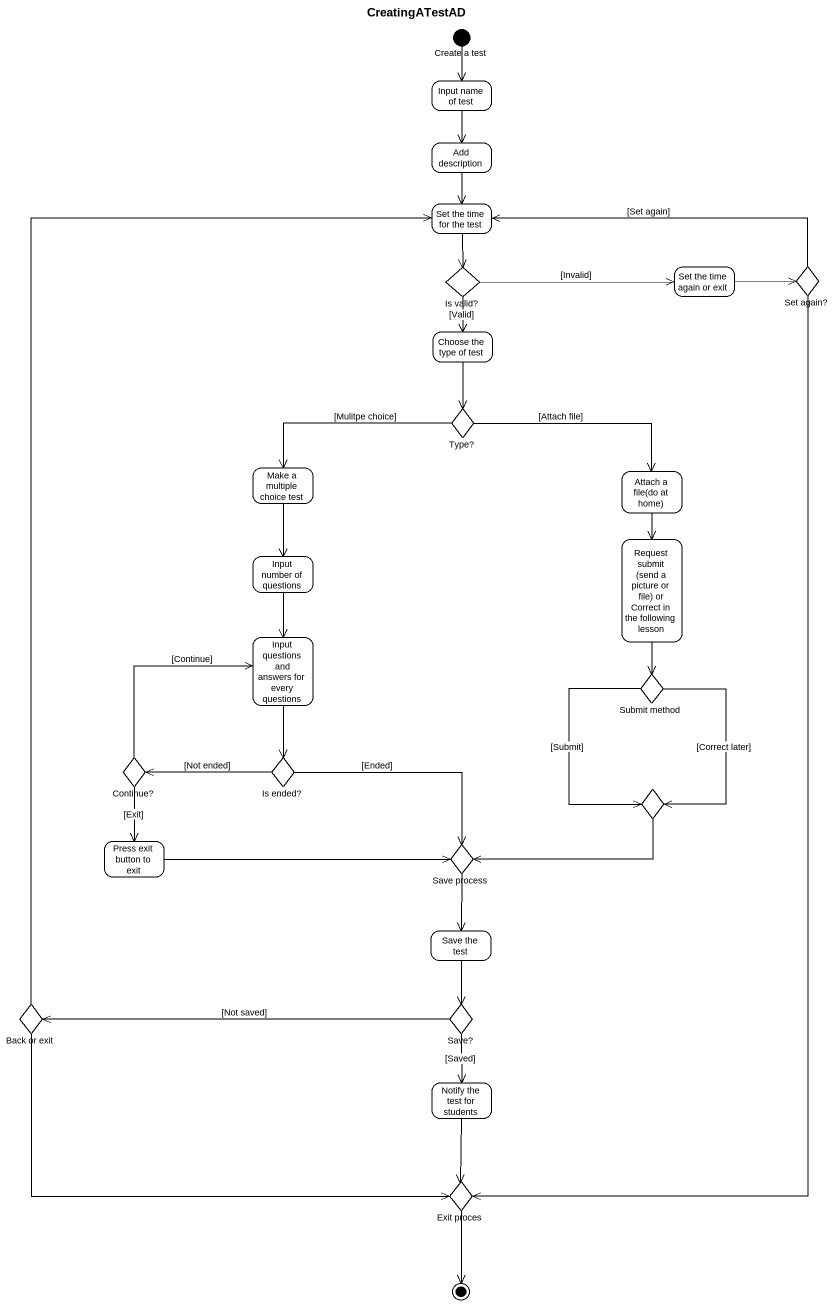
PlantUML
@startuml
title CreatingATestAD
hide empty description
state "Create a test" as Create_a_test <<start>>
state "Input name of test" as Input_name_of_test
state "Add description" as Add_description
state "Set the time for the test" as Set_the_time_for_the_test
state "Is valid?" as Is_valid <<choice>>
state "Set the time again or exit" as Set_the_time_again_or_exit
state "Set again?" as Set_again <<choice>>
state "Choose the type of test" as Choose_the_type_of_test
state "Type?" as Type <<choice>>
state "Make a multiple choice test" as Make_a_multiple_choice_test
state "Attach a file(do at home)" as Attach_a_file_do_at_home
state "Request submit (send a picture or file) or Correct in the following lesson" as Request_submit_send_a
state "Input number of questions" as Input_number_of_questions
state "Input questions and answers for every questions" as Input_questions_and_answers
state "Submit method" as Submit_method <<choice>>
state "Continue?" as Continue <<choice>>
state "Is ended?" as Is_ended <<choice>>
state choice1 <<choice>>
state "Press exit button to exit" as Press_exit_button_to_exit
state "Save process" as Save_process <<choice>>
state "Save the test" as Save_the_test
state "Back or exit" as Back_or_exit <<choice>>
state "Save?" as Save <<choice>>
state "Notify the test for students" as Notify_the_test_for_students
state "Exit proces" as Exit_proces <<choice>>
Create_a_test --> Input_name_of_test
Input_name_of_test --> Add_description
Add_description --> Set_the_time_for_the_test
Set_the_time_for_the_test --> Is_valid
Is_valid -right-> Set_the_time_again_or_exit : [Invalid]
Is_valid --> Choose_the_type_of_test : [Valid]
Set_the_time_again_or_exit -right-> Set_again
Set_again -left-> Set_the_time_for_the_test : [Set again]
Set_again --> Exit_proces
Choose_the_type_of_test --> Type
Type -left-> Make_a_multiple_choice_test : [Mulitpe choice]
Type -right-> Attach_a_file_do_at_home : [Attach file]
Make_a_multiple_choice_test --> Input_number_of_questions
Attach_a_file_do_at_home --> Request_submit_send_a
Request_submit_send_a --> Submit_method
Input_number_of_questions --> Input_questions_and_answers
Input_questions_and_answers --> Is_ended
Submit_method --> choice1 : [Correct later]
Submit_method --> choice1 : [Submit]
Continue -up-> Input_questions_and_answers : [Continue]
Continue --> Press_exit_button_to_exit : [Exit]
Is_ended -left-> Continue : [Not ended]
Is_ended -right-> Save_process : [Ended]
choice1 -left-> Save_process
Press_exit_button_to_exit -right-> Save_process
Save_process --> Save_the_test
Save_the_test --> Save
Back_or_exit -up-> Set_the_time_for_the_test
Back_or_exit -right-> Exit_proces
Save -left-> Back_or_exit : [Not saved]
Save --> Notify_the_test_for_students : [Saved]
Notify_the_test_for_students --> Exit_proces
Exit_proces --> [*]
@enduml
